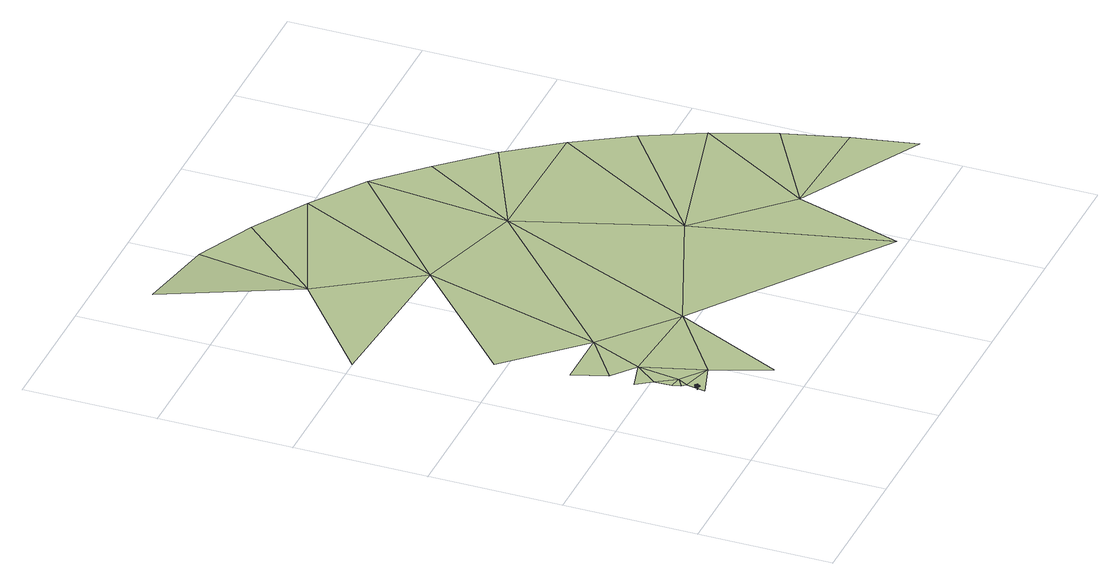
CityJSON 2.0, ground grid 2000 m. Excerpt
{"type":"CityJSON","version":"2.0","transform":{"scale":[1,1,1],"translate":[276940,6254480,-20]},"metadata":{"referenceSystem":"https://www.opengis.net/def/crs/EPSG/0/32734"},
"CityObjects":{
"tree1":{"type":"SolitaryVegetationObject","attributes":{"height":3,"width":0.25,"group":"standard","type":"palm","footprint":[264003.11,6243021.28],"ground_height":6.53},"geometry":[{"type":"MultiSurface","lod":"2","boundaries":[[[0,1,2]],[[2,3,4]],[[5,6,7]],[[8,0,9]],[[10,0,2]],[[9,11,5]],[[12,13,14]],[[14,15,16]],[[17,18,19]],[[20,12,21]],[[22,12,14]],[[21,23,17]],[[24,25,26]],[[26,27,28]],[[29,30,31]],[[32,24,33]],[[34,24,26]],[[33,35,29]],[[36,37,38]],[[39,40,41]],[[40,39,42]],[[43,44,45]],[[44,43,46]],[[47,48,49]],[[48,47,50]],[[51,52,53]],[[52,51,54]],[[55,56,57]],[[56,55,58]],[[59,60,61]],[[60,59,62]],[[63,64,65]],[[37,36,66]],[[64,63,67]],[[68,36,69]],[[40,70,71]],[[36,68,72]],[[73,64,74]],[[75,60,76]],[[64,73,77]],[[78,56,79]],[[60,75,80]],[[81,52,82]],[[56,78,83]],[[84,48,85]],[[52,81,86]],[[87,44,88]],[[48,84,89]],[[70,40,90]],[[44,87,91]],[[92,93,94]],[[94,95,96]],[[97,98,99]],[[100,92,101]],[[102,92,94]],[[101,103,97]],[[104,105,106]],[[106,107,108]],[[109,110,111]],[[112,104,113]],[[114,104,106]],[[113,115,109]],[[116,117,118]],[[118,119,120]],[[121,122,123]],[[124,116,125]],[[126,116,118]],[[125,127,121]],[[128,129,130]],[[130,131,132]],[[133,134,135]],[[136,128,137]],[[138,128,130]],[[137,139,133]],[[140,141,142]],[[142,143,144]],[[145,146,147]],[[148,140,149]],[[150,140,142]],[[149,151,145]],[[152,153,154]],[[154,155,156]],[[157,158,159]],[[160,152,161]],[[162,152,154]],[[161,163,157]],[[164,165,166]],[[166,167,44]],[[168,169,170]],[[171,164,172]],[[173,164,166]],[[172,174,168]],[[175,176,177]],[[177,178,179]],[[180,181,182]],[[183,175,184]],[[185,175,177]],[[184,186,180]],[[187,188,189]],[[189,190,191]],[[192,193,194]],[[195,187,196]],[[197,187,189]],[[196,198,192]],[[199,200,201]],[[200,202,203]],[[204,205,206]],[[207,208,199]],[[209,200,199]],[[208,204,210]],[[211,212,213]],[[212,39,214]],[[215,216,217]],[[218,219,211]],[[220,212,211]],[[219,215,221]],[[222,223,224]],[[223,225,226]],[[227,228,229]],[[230,231,222]],[[232,223,222]],[[231,227,233]],[[10,2,234]],[[10,234,235]],[[234,2,4]],[[234,4,236]],[[5,11,237]],[[5,237,238]],[[8,239,1]],[[8,1,0]],[[10,240,241]],[[10,241,0]],[[5,7,8]],[[5,8,9]],[[242,243,11]],[[242,11,9]],[[5,238,244]],[[5,244,245]],[[245,246,6]],[[245,6,5]],[[247,248,246]],[[247,246,245]],[[245,244,249]],[[245,249,247]],[[242,9,0]],[[242,0,241]],[[4,3,250]],[[4,250,251]],[[2,1,252]],[[2,252,3]],[[22,14,253]],[[22,253,254]],[[253,14,16]],[[253,16,255]],[[17,23,256]],[[17,256,257]],[[20,258,13]],[[20,13,12]],[[22,259,260]],[[22,260,12]],[[17,19,20]],[[17,20,21]],[[261,262,23]],[[261,23,21]],[[17,257,263]],[[17,263,264]],[[264,265,18]],[[264,18,17]],[[266,267,265]],[[266,265,264]],[[264,263,268]],[[264,268,266]],[[261,21,12]],[[261,12,260]],[[16,15,269]],[[16,269,270]],[[14,13,271]],[[14,271,15]],[[34,26,272]],[[34,272,273]],[[272,26,28]],[[272,28,274]],[[29,35,275]],[[29,275,276]],[[32,277,25]],[[32,25,24]],[[34,278,279]],[[34,279,24]],[[29,31,32]],[[29,32,33]],[[280,281,35]],[[280,35,33]],[[29,276,282]],[[29,282,283]],[[283,284,30]],[[283,30,29]],[[285,286,284]],[[285,284,283]],[[283,282,287]],[[283,287,285]],[[280,33,24]],[[280,24,279]],[[28,27,288]],[[28,288,289]],[[26,25,290]],[[26,290,27]],[[291,292,293]],[[291,293,294]],[[292,295,296]],[[292,296,293]],[[295,297,298]],[[295,298,296]],[[297,299,300]],[[297,300,298]],[[299,301,302]],[[299,302,300]],[[301,303,304]],[[301,304,302]],[[303,305,306]],[[303,306,304]],[[305,291,294]],[[305,294,306]],[[307,308,309]],[[307,309,310]],[[308,311,312]],[[308,312,309]],[[311,313,314]],[[311,314,312]],[[313,315,316]],[[313,316,314]],[[315,317,318]],[[315,318,316]],[[317,319,320]],[[317,320,318]],[[319,321,322]],[[319,322,320]],[[321,307,310]],[[321,310,322]],[[41,38,37]],[[41,37,39]],[[45,42,39]],[[45,39,43]],[[49,46,43]],[[49,43,47]],[[53,50,47]],[[53,47,51]],[[57,54,51]],[[57,51,55]],[[61,58,55]],[[61,55,59]],[[65,62,59]],[[65,59,63]],[[63,37,66]],[[63,66,67]],[[132,70,87]],[[132,87,84]],[[132,84,81]],[[132,81,78]],[[132,78,75]],[[132,75,73]],[[132,73,68]],[[132,68,70]],[[312,43,39]],[[312,39,309]],[[314,47,43]],[[314,43,312]],[[316,51,47]],[[316,47,314]],[[318,55,51]],[[318,51,316]],[[320,59,55]],[[320,55,318]],[[322,63,59]],[[322,59,320]],[[310,37,63]],[[310,63,322]],[[309,39,37]],[[309,37,310]],[[71,69,36]],[[71,36,40]],[[64,36,72]],[[64,72,74]],[[77,76,60]],[[77,60,64]],[[80,79,56]],[[80,56,60]],[[83,82,52]],[[83,52,56]],[[86,85,48]],[[86,48,52]],[[89,88,44]],[[89,44,48]],[[91,90,40]],[[91,40,44]],[[40,36,38]],[[40,38,41]],[[44,40,42]],[[44,42,45]],[[48,44,46]],[[48,46,49]],[[52,48,50]],[[52,50,53]],[[56,52,54]],[[56,54,57]],[[60,56,58]],[[60,58,61]],[[64,60,62]],[[64,62,65]],[[36,64,67]],[[36,67,66]],[[70,68,69]],[[70,69,71]],[[68,73,74]],[[68,74,72]],[[73,75,76]],[[73,76,77]],[[75,78,79]],[[75,79,80]],[[78,81,82]],[[78,82,83]],[[81,84,85]],[[81,85,86]],[[84,87,88]],[[84,88,89]],[[87,70,90]],[[87,90,91]],[[294,293,308]],[[294,308,307]],[[293,296,311]],[[293,311,308]],[[296,298,313]],[[296,313,311]],[[298,300,315]],[[298,315,313]],[[300,302,317]],[[300,317,315]],[[302,304,319]],[[302,319,317]],[[304,306,321]],[[304,321,319]],[[306,294,307]],[[306,307,321]],[[102,94,323]],[[102,323,324]],[[323,94,96]],[[323,96,325]],[[97,103,326]],[[97,326,327]],[[100,328,93]],[[100,93,92]],[[102,329,330]],[[102,330,92]],[[97,99,100]],[[97,100,101]],[[331,332,103]],[[331,103,101]],[[97,327,333]],[[97,333,334]],[[334,335,98]],[[334,98,97]],[[336,337,335]],[[336,335,334]],[[334,333,338]],[[334,338,336]],[[331,101,92]],[[331,92,330]],[[96,95,339]],[[96,339,340]],[[94,93,341]],[[94,341,95]],[[114,106,342]],[[114,342,343]],[[342,106,108]],[[342,108,344]],[[109,115,345]],[[109,345,346]],[[112,347,105]],[[112,105,104]],[[114,348,349]],[[114,349,104]],[[109,111,112]],[[109,112,113]],[[350,351,115]],[[350,115,113]],[[109,346,352]],[[109,352,353]],[[353,354,110]],[[353,110,109]],[[355,356,354]],[[355,354,353]],[[353,352,357]],[[353,357,355]],[[350,113,104]],[[350,104,349]],[[108,107,358]],[[108,358,359]],[[106,105,360]],[[106,360,107]],[[126,118,361]],[[126,361,362]],[[361,118,120]],[[361,120,363]],[[121,127,364]],[[121,364,365]],[[124,366,117]],[[124,117,116]],[[126,367,368]],[[126,368,116]],[[121,123,124]],[[121,124,125]],[[369,370,127]],[[369,127,125]],[[121,365,371]],[[121,371,372]],[[372,373,122]],[[372,122,121]],[[374,375,373]],[[374,373,372]],[[372,371,376]],[[372,376,374]],[[369,125,116]],[[369,116,368]],[[120,119,377]],[[120,377,378]],[[118,117,379]],[[118,379,119]],[[138,130,380]],[[138,380,381]],[[380,130,132]],[[380,132,382]],[[133,139,383]],[[133,383,384]],[[136,385,129]],[[136,129,128]],[[138,386,387]],[[138,387,128]],[[133,135,136]],[[133,136,137]],[[388,389,139]],[[388,139,137]],[[133,384,390]],[[133,390,391]],[[391,392,134]],[[391,134,133]],[[393,394,392]],[[393,392,391]],[[391,390,395]],[[391,395,393]],[[388,137,128]],[[388,128,387]],[[132,131,396]],[[132,396,397]],[[130,129,398]],[[130,398,131]],[[150,142,399]],[[150,399,400]],[[399,142,144]],[[399,144,270]],[[145,151,401]],[[145,401,402]],[[148,403,141]],[[148,141,140]],[[150,404,405]],[[150,405,140]],[[145,147,148]],[[145,148,149]],[[406,407,151]],[[406,151,149]],[[145,402,408]],[[145,408,409]],[[409,410,146]],[[409,146,145]],[[411,412,410]],[[411,410,409]],[[409,408,413]],[[409,413,411]],[[406,149,140]],[[406,140,405]],[[144,143,414]],[[144,414,415]],[[142,141,416]],[[142,416,143]],[[162,154,417]],[[162,417,418]],[[417,154,156]],[[417,156,419]],[[157,163,420]],[[157,420,421]],[[160,422,153]],[[160,153,152]],[[162,423,424]],[[162,424,152]],[[157,159,160]],[[157,160,161]],[[425,426,163]],[[425,163,161]],[[157,421,427]],[[157,427,428]],[[428,429,158]],[[428,158,157]],[[430,431,429]],[[430,429,428]],[[428,427,432]],[[428,432,430]],[[425,161,152]],[[425,152,424]],[[156,155,433]],[[156,433,434]],[[154,153,435]],[[154,435,155]],[[173,166,436]],[[173,436,437]],[[436,166,44]],[[436,44,438]],[[168,174,439]],[[168,439,440]],[[171,441,165]],[[171,165,164]],[[173,442,443]],[[173,443,164]],[[168,170,171]],[[168,171,172]],[[444,445,174]],[[444,174,172]],[[168,440,446]],[[168,446,447]],[[447,448,169]],[[447,169,168]],[[449,450,448]],[[449,448,447]],[[447,446,451]],[[447,451,449]],[[444,172,164]],[[444,164,443]],[[44,167,452]],[[44,452,453]],[[166,165,454]],[[166,454,167]],[[185,177,455]],[[185,455,456]],[[455,177,179]],[[455,179,378]],[[180,186,457]],[[180,457,458]],[[183,459,176]],[[183,176,175]],[[185,460,461]],[[185,461,175]],[[180,182,183]],[[180,183,184]],[[462,463,186]],[[462,186,184]],[[180,458,464]],[[180,464,465]],[[465,466,181]],[[465,181,180]],[[467,468,466]],[[467,466,465]],[[465,464,469]],[[465,469,467]],[[462,184,175]],[[462,175,461]],[[179,178,470]],[[179,470,471]],[[177,176,472]],[[177,472,178]],[[197,189,473]],[[197,473,474]],[[473,189,191]],[[473,191,475]],[[192,198,476]],[[192,476,477]],[[195,478,188]],[[195,188,187]],[[197,479,480]],[[197,480,187]],[[192,194,195]],[[192,195,196]],[[481,482,198]],[[481,198,196]],[[192,477,483]],[[192,483,484]],[[484,485,193]],[[484,193,192]],[[486,487,485]],[[486,485,484]],[[484,483,488]],[[484,488,486]],[[481,196,187]],[[481,187,480]],[[191,190,489]],[[191,489,490]],[[189,188,491]],[[189,491,190]],[[209,492,493]],[[209,493,200]],[[493,494,202]],[[493,202,200]],[[204,495,496]],[[204,496,210]],[[207,199,201]],[[207,201,497]],[[209,199,498]],[[209,498,499]],[[204,208,207]],[[204,207,205]],[[500,208,210]],[[500,210,501]],[[204,502,503]],[[204,503,495]],[[502,204,206]],[[502,206,504]],[[505,502,504]],[[505,504,506]],[[502,505,507]],[[502,507,503]],[[500,498,199]],[[500,199,208]],[[202,508,509]],[[202,509,203]],[[200,203,510]],[[200,510,201]],[[220,511,512]],[[220,512,212]],[[512,513,39]],[[512,39,212]],[[215,514,515]],[[215,515,221]],[[218,211,213]],[[218,213,516]],[[220,211,517]],[[220,517,518]],[[215,219,218]],[[215,218,216]],[[519,219,221]],[[519,221,520]],[[215,521,522]],[[215,522,514]],[[521,215,217]],[[521,217,523]],[[524,521,523]],[[524,523,525]],[[521,524,526]],[[521,526,522]],[[519,517,211]],[[519,211,219]],[[39,527,528]],[[39,528,214]],[[212,214,529]],[[212,529,213]],[[232,530,531]],[[232,531,223]],[[531,63,225]],[[531,225,223]],[[227,532,533]],[[227,533,233]],[[230,222,224]],[[230,224,534]],[[232,222,535]],[[232,535,536]],[[227,231,230]],[[227,230,228]],[[537,231,233]],[[537,233,538]],[[227,539,540]],[[227,540,532]],[[539,227,229]],[[539,229,541]],[[542,539,541]],[[542,541,543]],[[539,542,544]],[[539,544,540]],[[537,535,222]],[[537,222,231]],[[225,545,546]],[[225,546,226]],[[223,226,547]],[[223,547,224]]]}]},
"terrain1":{"type":"TINRelief","geometry":[{"type":"CompositeSurface","lod":"1","boundaries":[[[548,549,550]],[[551,549,548]],[[550,549,552]],[[553,554,551]],[[555,556,552]],[[549,551,554]],[[555,552,549]],[[549,554,555]],[[557,558,559]],[[555,557,559]],[[560,555,554]],[[554,561,560]],[[560,557,555]],[[557,562,563]],[[564,562,565]],[[557,560,566]],[[567,565,568]],[[557,566,562]],[[565,569,568]],[[562,570,565]],[[571,572,560]],[[566,560,572]],[[565,570,569]],[[562,566,573]],[[570,562,573]],[[572,571,574]],[[575,573,566]],[[576,566,572]],[[566,577,575]],[[572,574,578]],[[576,577,566]],[[576,572,579]],[[579,572,578]],[[574,580,581]],[[582,578,574]],[[581,582,574]]]}]}
},
"vertices":[
[1105,1213,280],[1111,1208,276],[1108,1218,277],[1112,1215,274],[1110,1224,272],[1099,1202,280],[1101,1196,275],[1106,1200,276],[1106,1204,278],[1102,1207,281],[1101,1214,279],[1093,1207,278],[1111,1215,285],[1118,1214,284],[1111,1221,282],[1117,1220,281],[1112,1226,276],[1111,1204,287],[1116,1199,284],[1118,1205,285],[1116,1209,286],[1111,1210,287],[1107,1214,283],[1104,1204,283],[1119,1212,276],[1126,1214,274],[1116,1217,275],[1121,1219,274],[1114,1224,271],[1124,1202,274],[1130,1201,269],[1130,1206,272],[1127,1208,274],[1121,1206,276],[1116,1210,274],[1117,1200,270],[1115,1229,271],[1114,1228,261],[1115,1231,270],[1112,1229,261],[1112,1231,271],[1113,1232,270],[1111,1232,270],[1111,1228,261],[1110,1229,271],[1109,1231,270],[1108,1230,270],[1110,1227,261],[1108,1227,271],[1107,1228,270],[1107,1226,270],[1111,1225,261],[1110,1224,271],[1108,1224,270],[1109,1223,270],[1112,1224,261],[1112,1223,271],[1111,1222,270],[1113,1222,270],[1114,1225,261],[1115,1224,271],[1115,1223,270],[1116,1224,270],[1115,1227,261],[1116,1227,271],[1117,1226,270],[1116,1230,270],[1117,1228,270],[1114,1229,276],[1115,1230,275],[1112,1230,276],[1113,1231,275],[1116,1229,275],[1115,1227,276],[1116,1228,275],[1114,1225,276],[1116,1224,275],[1116,1226,275],[1112,1224,276],[1113,1223,275],[1115,1223,275],[1110,1225,276],[1110,1223,275],[1111,1223,275],[1109,1227,276],[1108,1226,275],[1109,1224,275],[1110,1229,276],[1109,1229,275],[1108,1228,275],[1111,1231,275],[1110,1230,275],[1126,1232,279],[1124,1240,278],[1121,1230,277],[1119,1236,276],[1115,1228,272],[1137,1238,279],[1138,1245,276],[1132,1244,278],[1130,1240,279],[1132,1235,280],[1129,1229,277],[1140,1231,275],[1104,1224,286],[1106,1218,285],[1108,1226,282],[1109,1221,282],[1111,1227,277],[1096,1220,289],[1094,1214,287],[1099,1215,287],[1101,1218,287],[1100,1222,288],[1102,1227,284],[1092,1225,285],[1128,1226,274],[1129,1232,271],[1122,1226,274],[1123,1231,271],[1116,1226,271],[1138,1224,271],[1141,1228,266],[1137,1230,268],[1134,1230,271],[1133,1225,274],[1128,1222,273],[1136,1217,269],[1109,1236,288],[1102,1237,285],[1110,1231,283],[1105,1232,281],[1112,1227,276],[1107,1247,291],[1101,1252,288],[1100,1246,287],[1102,1242,288],[1108,1241,290],[1113,1238,287],[1115,1249,289],[1122,1230,286],[1121,1237,285],[1117,1228,282],[1116,1233,282],[1113,1227,277],[1132,1234,288],[1135,1240,286],[1129,1240,286],[1126,1237,287],[1127,1231,288],[1124,1227,284],[1135,1228,284],[1113,1241,279],[1106,1242,277],[1113,1236,276],[1108,1236,275],[1112,1230,272],[1112,1251,279],[1107,1255,276],[1106,1250,277],[1108,1247,278],[1113,1246,280],[1116,1242,277],[1119,1251,275],[1099,1237,276],[1094,1232,272],[1104,1233,274],[1100,1229,272],[1090,1244,273],[1085,1243,267],[1088,1238,270],[1091,1237,272],[1094,1240,275],[1101,1240,275],[1096,1249,271],[1119,1243,273],[1113,1246,269],[1116,1237,273],[1112,1239,270],[1114,1230,270],[1123,1252,268],[1120,1256,262],[1116,1253,265],[1116,1250,268],[1121,1248,272],[1123,1241,272],[1130,1248,267],[1097,1226,273],[1097,1219,271],[1102,1226,273],[1103,1221,272],[1109,1226,271],[1087,1224,269],[1086,1219,264],[1090,1218,268],[1092,1220,270],[1092,1225,272],[1096,1229,271],[1088,1230,265],[1104,1220,257],[1107,1223,260],[1101,1225,256],[1110,1226,261],[1105,1226,259],[1100,1218,251],[1099,1223,251],[1099,1222,247],[1100,1223,253],[1101,1219,254],[1106,1219,256],[1105,1216,249],[1113,1238,257],[1113,1234,259],[1118,1237,254],[1117,1233,258],[1113,1243,249],[1118,1240,249],[1116,1242,245],[1117,1240,252],[1113,1241,254],[1110,1238,256],[1107,1241,249],[1123,1220,257],[1119,1222,259],[1118,1216,254],[1114,1226,261],[1116,1220,258],[1127,1218,249],[1122,1215,248],[1124,1216,244],[1122,1216,251],[1125,1218,253],[1124,1223,256],[1128,1224,248],[1101,1221,275],[1098,1216,278],[1108,1224,272],[1092,1203,277],[1094,1202,277],[1108,1203,276],[1098,1215,278],[1095,1211,278],[1096,1209,279],[1094,1209,278],[1092,1200,276],[1096,1197,277],[1099,1195,275],[1092,1193,272],[1098,1194,273],[1091,1198,274],[1114,1215,273],[1112,1222,271],[1113,1213,274],[1105,1220,278],[1104,1215,281],[1110,1225,275],[1106,1200,282],[1108,1200,283],[1118,1209,285],[1104,1213,282],[1104,1208,283],[1105,1208,283],[1104,1207,283],[1107,1198,282],[1111,1198,285],[1115,1197,284],[1112,1192,280],[1115,1196,283],[1108,1195,281],[1118,1221,280],[1115,1225,276],[1119,1219,281],[1111,1215,271],[1113,1209,272],[1112,1222,270],[1120,1198,268],[1122,1198,269],[1128,1209,274],[1113,1208,272],[1115,1203,271],[1116,1203,272],[1116,1202,271],[1122,1196,267],[1127,1197,270],[1130,1199,269],[1129,1194,264],[1131,1198,267],[1124,1195,266],[1122,1221,273],[1117,1224,271],[1124,1219,274],[1116,1230,216],[1112,1232,216],[1112,1230,224],[1115,1229,224],[1109,1230,216],[1110,1229,224],[1107,1227,216],[1109,1227,224],[1109,1223,216],[1110,1225,224],[1112,1222,216],[1112,1224,224],[1116,1223,216],[1115,1225,224],[1117,1227,216],[1115,1227,224],[1114,1228,236],[1112,1229,236],[1112,1229,252],[1114,1228,252],[1111,1228,236],[1111,1228,252],[1110,1227,236],[1110,1227,252],[1111,1225,236],[1111,1225,252],[1112,1224,236],[1112,1225,252],[1114,1225,236],[1114,1225,252],[1115,1227,236],[1114,1227,252],[1124,1225,273],[1130,1227,275],[1117,1226,271],[1142,1234,275],[1141,1236,276],[1129,1242,278],[1131,1227,276],[1136,1229,276],[1136,1231,277],[1137,1230,276],[1143,1236,274],[1142,1241,277],[1140,1244,276],[1146,1244,272],[1141,1245,274],[1145,1239,273],[1117,1236,275],[1115,1231,272],[1119,1238,276],[1104,1230,279],[1100,1229,283],[1110,1228,276],[1090,1222,286],[1091,1221,287],[1102,1216,287],[1100,1228,283],[1096,1227,285],[1096,1226,286],[1094,1226,285],[1089,1221,286],[1091,1217,288],[1092,1214,287],[1086,1214,286],[1091,1213,287],[1087,1218,286],[1111,1220,280],[1112,1224,277],[1109,1219,282],[1121,1220,272],[1127,1219,273],[1116,1224,271],[1139,1218,268],[1139,1220,268],[1134,1231,270],[1128,1219,273],[1132,1218,271],[1133,1219,271],[1134,1218,271],[1141,1219,266],[1142,1223,267],[1142,1226,265],[1145,1222,261],[1143,1226,264],[1142,1220,264],[1121,1232,270],[1116,1229,270],[1124,1232,270],[1117,1234,282],[1117,1239,286],[1114,1229,277],[1113,1252,289],[1110,1252,290],[1100,1242,287],[1116,1240,286],[1115,1245,288],[1114,1245,289],[1115,1246,289],[1111,1255,289],[1106,1254,290],[1102,1254,288],[1105,1261,287],[1102,1256,287],[1109,1257,288],[1104,1231,279],[1109,1228,276],[1103,1233,281],[1121,1223,279],[1126,1224,282],[1137,1231,284],[1137,1232,285],[1125,1239,286],[1126,1225,283],[1131,1226,284],[1131,1227,285],[1133,1227,284],[1139,1232,284],[1137,1236,287],[1136,1240,286],[1143,1240,283],[1138,1241,285],[1141,1235,283],[1115,1234,280],[1113,1230,277],[1117,1235,282],[1118,1236,273],[1119,1242,275],[1114,1231,271],[1117,1254,274],[1115,1254,275],[1106,1247,278],[1119,1243,275],[1119,1247,276],[1118,1248,276],[1119,1249,275],[1116,1256,274],[1112,1257,276],[1108,1257,275],[1111,1262,272],[1108,1258,274],[1114,1259,273],[1106,1235,274],[1110,1231,272],[1106,1237,275],[1108,1238,273],[1104,1242,274],[1111,1231,271],[1093,1250,269],[1091,1249,270],[1090,1235,271],[1103,1243,274],[1099,1247,273],[1098,1246,273],[1098,1248,272],[1091,1251,268],[1087,1247,269],[1085,1245,267],[1084,1251,263],[1084,1245,265],[1088,1251,266],[1101,1227,271],[1108,1227,270],[1099,1228,271],[1123,1233,271],[1125,1239,271],[1130,1251,264],[1128,1252,265],[1115,1250,267],[1126,1240,271],[1128,1244,269],[1127,1246,269],[1129,1246,268],[1130,1253,263],[1125,1256,263],[1122,1257,261],[1127,1258,256],[1123,1257,259],[1129,1255,260],[1110,1237,269],[1112,1231,269],[1110,1240,269],[1102,1232,269],[1097,1232,269],[1108,1228,270],[1086,1229,264],[1086,1227,265],[1093,1218,270],[1096,1231,269],[1092,1231,268],[1091,1230,268],[1090,1231,267],[1085,1227,262],[1084,1223,264],[1085,1220,263],[1081,1222,258],[1084,1219,262],[1083,1226,260],[1104,1220,271],[1109,1224,270],[1102,1219,271],[1108,1218,256],[1110,1220,258],[1112,1224,260],[1102,1217,247],[1104,1216,247],[1099,1224,253],[1106,1216,252],[1107,1218,255],[1105,1217,252],[1105,1216,251],[1100,1218,246],[1103,1217,246],[1099,1221,246],[1100,1219,241],[1099,1221,244],[1102,1218,244],[1109,1227,261],[1105,1227,259],[1104,1227,258],[1107,1237,256],[1107,1233,258],[1110,1229,261],[1110,1242,246],[1108,1242,246],[1118,1239,251],[1107,1240,252],[1108,1238,255],[1108,1241,252],[1107,1241,251],[1113,1243,245],[1109,1242,245],[1115,1242,244],[1112,1242,239],[1115,1242,242],[1110,1242,242],[1114,1229,260],[1117,1232,258],[1118,1233,257],[1125,1226,255],[1121,1228,258],[1128,1221,245],[1128,1223,245],[1120,1215,250],[1127,1225,251],[1125,1225,255],[1127,1223,251],[1128,1224,250],[1127,1218,243],[1128,1222,243],[1125,1216,242],[1127,1219,237],[1125,1216,241],[1128,1221,241],[1113,1224,260],[1114,1220,258],[1115,1218,257],
[1115,1466,209],[1257,1558,209],[1091,1592,209],[1178,1408,209],[1072,1858,209],[1112,1121,216],[1623,1271,212],[1367,2205,201],[927,2089,204],[1731,3006,190],[851,3005,189],[1016,2494,197],[2722,2073,240],[1937,415,228],[2534,5740,164],[728,4086,181],[4,5903,183],[1575,7177,179],[4188,5239,174],[914,9215,5],[1839,8884,178],[2727,8465,187],[3569,7960,186],[5533,9,263],[4943,2918,184],[4358,7375,209],[6114,1669,215],[5086,6715,176],[6330,5199,175],[5745,5988,176],[7255,3469,180],[6835,4356,180],[7968,620,243],[7824,1591,211],[7586,2544,191]
]}
